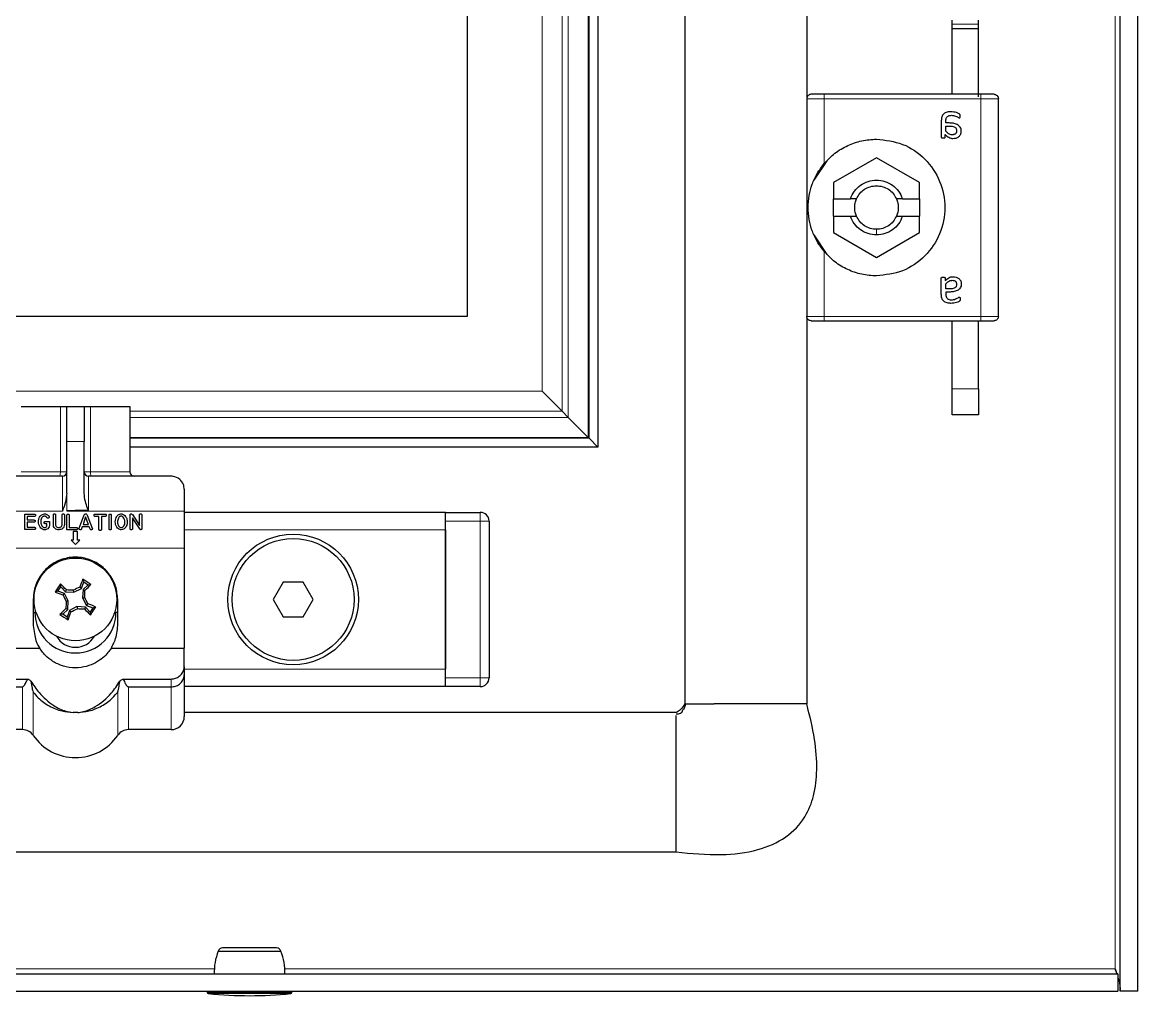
# Model space of a CAD drawing. Header units: millimetres. Extents: x -548 to 1673, y -1447 to 974.
# Drawn here: x 1300.5 to 1428.6, y -1192.5 to -1080.7 of the extents above; entities that cross this region are included whole.
import ezdxf

# ---------------------------------------------------------------- set-up
doc = ezdxf.new("R2010")
doc.units = ezdxf.units.MM

msp = doc.modelspace()

# ---------------------------------------------------------------- linework, layer by layer
at = {"color": 7, "linetype": 'Continuous', "lineweight": 25}
for p, q in [((1426.56, -1191.97), (1426.56, 763.03)), ((1428.56, -1191.97), (1428.56, 763.03)), ((1376.56, 730.03), (1376.56, -1158.97)), ((1366.56, 700.53), (1366.56, -1129.47)), ((1351.56, 685.53), (1351.56, -1114.47)), ((1390.56, -1069.47), (1390.56, -1089.3)), ((1407.26, -1080.93), (1407.26, -1080.47)), ((1407.26, -1081.43), (1407.26, -1080.93)), ((1410.26, -1080.93), (1410.26, -1080.47)), ((1410.26, -1081.43), (1410.26, -1080.93)), ((1407.26, -1081.43), (1410.26, -1081.43)), ((1407.26, -1088.97), (1407.26, -1081.43)), ((1410.26, -1089.27), (1410.26, -1081.43)), ((1390.56, -1089.47), (1390.56, -1114.47)), ((1410.56, -1088.97), (1392.56, -1088.97)), ((1411.16, -1088.97), (1410.91, -1088.97)), ((1412.56, -1114.47), (1412.56, -1089.47)), ((1406, -1092.01), (1406, -1093.88)), ((1406.53, -1092.26), (1406.53, -1092.05)), ((1406.91, -1092.26), (1406.53, -1092.26)), ((1406.53, -1092.62), (1406.96, -1092.62)), ((1406.53, -1093.21), (1406.53, -1092.62)), ((1406.46, -1093.88), (1406.46, -1093.6)), ((1398.56, -1096.26), (1393.61, -1099.11)), ((1403.51, -1099.11), (1398.56, -1096.26)), ((1391.39, -1098.84), (1392.89, -1096.59)), ((1393.61, -1099.11), (1393.61, -1100.97)), ((1403.51, -1100.97), (1403.51, -1099.11)), ((1393.61, -1100.97), (1395.57, -1100.97)), ((1393.61, -1102.97), (1393.61, -1100.97)), ((1396.27, -1100.97), (1395.57, -1100.97)), ((1401.54, -1100.97), (1400.85, -1100.97)), ((1401.54, -1100.97), (1403.51, -1100.97)), ((1403.51, -1100.97), (1403.51, -1102.97)), ((1393.61, -1102.97), (1393.61, -1104.83)), ((1393.61, -1102.97), (1395.57, -1102.97)), ((1395.57, -1102.97), (1396.27, -1102.97)), ((1400.85, -1102.97), (1401.54, -1102.97)), ((1401.54, -1102.97), (1403.51, -1102.97)), ((1403.51, -1104.83), (1403.51, -1102.97)), ((1392.89, -1107.35), (1391.39, -1105.1)), ((1393.61, -1104.83), (1398.56, -1107.69)), ((1398.56, -1107.69), (1403.51, -1104.83)), ((1406, -1111.93), (1406, -1110.06)), ((1406.46, -1110.06), (1406.46, -1110.34)), ((1406.53, -1111.32), (1406.53, -1110.74)), ((1406.96, -1111.32), (1406.53, -1111.32)), ((1406.91, -1111.68), (1406.53, -1111.68)), ((1406.53, -1111.68), (1406.53, -1111.9)), ((1351.56, -1114.47), (911.56, -1114.47)), ((1390.56, -1114.65), (1390.56, -1158.97)), ((1392.56, -1114.97), (1410.56, -1114.97)), ((1407.26, -1122.77), (1407.26, -1114.97)), ((1410.26, -1122.77), (1410.26, -1114.97)), ((1410.91, -1114.97), (1411.16, -1114.97)), ((1362.46, -1125.37), (1360.15, -1123.06)), ((1407.26, -1125.77), (1407.26, -1122.77)), ((1410.26, -1122.77), (1410.26, -1125.77)), ((1300.31, -1124.82), (1304.83, -1124.82)), ((1304.83, -1124.82), (1305.56, -1124.82)), ((1305.56, -1124.82), (1307.56, -1124.82)), ((1305.56, -1128.82), (1305.56, -1124.82)), ((1307.56, -1124.82), (1307.56, -1128.82)), ((1307.56, -1124.82), (1308.28, -1124.82)), ((1308.28, -1124.82), (1312.81, -1124.82)), ((1312.81, -1124.82), (1312.81, -1132.32)), ((1363.15, -1126.06), (1362.46, -1125.37)), ((1410.26, -1125.77), (1407.26, -1125.77)), ((1365.46, -1128.37), (1363.15, -1126.06)), ((1366.56, -1129.47), (1365.56, -1128.47)), ((1305.56, -1134.76), (1305.56, -1128.82)), ((1307.56, -1134.76), (1307.56, -1128.82)), ((1366.56, -1129.47), (1312.81, -1129.47)), ((1305.06, -1132.82), (1295.56, -1132.82)), ((1317.56, -1132.82), (1308.06, -1132.82)), ((1319.06, -1134.32), (1319.06, -1136.82)), ((1300.76, -1137.17), (1301.82, -1137.17)), ((1300.76, -1138.95), (1300.76, -1137.17)), ((1301.82, -1137.44), (1301.02, -1137.44)), ((1301.02, -1137.44), (1301.02, -1137.84)), ((1304.02, -1138.36), (1304.02, -1137.28)), ((1304.28, -1137.28), (1304.28, -1138.36)), ((1305.02, -1138.34), (1305.02, -1137.28)), ((1305.29, -1137.28), (1305.29, -1138.35)), ((1305.57, -1138.97), (1305.57, -1137.31)), ((1305.84, -1137.31), (1305.84, -1138.71)), ((1307, -1138.8), (1307.57, -1137.26)), ((1307.73, -1137.5), (1307.43, -1138.37)), ((1308.06, -1138.37), (1307.73, -1137.5)), ((1307.89, -1137.28), (1308.49, -1138.8)), ((1309.24, -1137.44), (1308.82, -1137.44)), ((1308.83, -1137.17), (1309.94, -1137.17)), ((1309.24, -1138.9), (1309.24, -1137.44)), ((1309.95, -1137.44), (1309.55, -1137.44)), ((1309.55, -1137.44), (1309.55, -1138.9)), ((1310.42, -1138.84), (1310.42, -1137.3)), ((1310.68, -1137.3), (1310.68, -1138.84)), ((1312.84, -1138.84), (1312.84, -1137.28)), ((1313.11, -1137.23), (1313.92, -1138.47)), ((1313.92, -1138.47), (1313.92, -1137.28)), ((1314.18, -1137.28), (1314.18, -1138.84)), ((1319.06, -1136.82), (1319.06, -1141.07)), ((1349.06, -1136.97), (1319.06, -1136.97)), ((1349.06, -1136.97), (1353.06, -1136.97)), ((1349.06, -1137.97), (1349.06, -1136.97)), ((1301.02, -1137.84), (1301.77, -1137.84)), ((1301.77, -1138.11), (1301.02, -1138.11)), ((1301.02, -1138.11), (1301.02, -1138.68)), ((1301.02, -1138.68), (1301.82, -1138.68)), ((1303.09, -1138.01), (1303.59, -1138.01)), ((1303.29, -1138.28), (1303.09, -1138.28)), ((1303.59, -1138.01), (1303.59, -1138.31)), ((1305.84, -1138.71), (1306.64, -1138.71)), ((1307.34, -1138.64), (1307.24, -1138.88)), ((1308.15, -1138.64), (1307.34, -1138.64)), ((1307.43, -1138.37), (1308.06, -1138.37)), ((1308.24, -1138.88), (1308.15, -1138.64)), ((1313.94, -1138.86), (1313.1, -1137.6)), ((1313.1, -1137.6), (1313.1, -1138.83)), ((1349.06, -1155.97), (1349.06, -1137.97)), ((1354.06, -1137.97), (1354.06, -1155.97)), ((1301.82, -1138.95), (1300.76, -1138.95)), ((1306.64, -1138.97), (1305.57, -1138.97)), ((1306.81, -1139.17), (1306.31, -1139.17)), ((1306.31, -1139.17), (1306.31, -1140.17)), ((1306.81, -1140.17), (1306.81, -1139.17)), ((1349.06, -1138.97), (1349.06, -1154.97)), ((1306.06, -1140.17), (1306.56, -1140.67)), ((1306.31, -1140.17), (1306.06, -1140.17)), ((1306.56, -1140.67), (1307.06, -1140.17)), ((1307.06, -1140.17), (1306.81, -1140.17)), ((1319.06, -1141.07), (1319.06, -1152.57)), ((1304.87, -1145.51), (1304.84, -1145.19)), ((1307.25, -1145.71), (1307.51, -1144.96)), ((1307.51, -1144.96), (1307.4, -1144.65)), ((1307.51, -1144.96), (1308.02, -1145.29)), ((1330.4, -1144.97), (1329.25, -1146.97)), ((1332.71, -1144.97), (1330.4, -1144.97)), ((1333.87, -1146.97), (1332.71, -1144.97)), ((1304.54, -1146.02), (1304.23, -1146.13)), ((1304.54, -1146.02), (1304.87, -1145.51)), ((1305.3, -1146.28), (1304.54, -1146.02)), ((1304.87, -1145.51), (1305.42, -1146.1)), ((1305.3, -1146.28), (1305.14, -1146.46)), ((1305.74, -1147.14), (1305.3, -1146.28)), ((1305.42, -1146.1), (1305.52, -1145.88)), ((1305.42, -1146.1), (1306.38, -1146.15)), ((1306.38, -1146.15), (1306.33, -1145.91)), ((1306.38, -1146.15), (1307.25, -1145.71)), ((1307.25, -1145.71), (1307.06, -1145.55)), ((1307.43, -1145.83), (1307.38, -1146.8)), ((1308.02, -1145.29), (1307.43, -1145.83)), ((1307.43, -1145.83), (1307.65, -1145.93)), ((1308.02, -1145.29), (1308.34, -1145.26)), ((1301.71, -1146.97), (1301.71, -1149.97)), ((1305.74, -1147.14), (1305.5, -1147.19)), ((1305.68, -1148.11), (1305.74, -1147.14)), ((1307.38, -1146.8), (1307.62, -1146.75)), ((1307.38, -1146.8), (1307.82, -1147.66)), ((1307.82, -1147.66), (1307.98, -1147.48)), ((1307.82, -1147.66), (1308.57, -1147.92)), ((1311.41, -1149.97), (1311.41, -1146.97)), ((1329.25, -1146.97), (1330.4, -1148.97)), ((1332.71, -1148.97), (1333.87, -1146.97)), ((1301.91, -1148.47), (1301.71, -1148.47)), ((1305.1, -1148.66), (1304.77, -1148.68)), ((1305.1, -1148.66), (1305.68, -1148.11)), ((1305.61, -1148.99), (1305.1, -1148.66)), ((1305.68, -1148.11), (1305.46, -1148.01)), ((1305.87, -1148.23), (1305.61, -1148.99)), ((1305.61, -1148.99), (1305.71, -1149.29)), ((1306.73, -1147.79), (1305.87, -1148.23)), ((1305.87, -1148.23), (1306.05, -1148.39)), ((1306.73, -1147.79), (1306.78, -1148.03)), ((1307.7, -1147.84), (1306.73, -1147.79)), ((1307.7, -1147.84), (1307.6, -1148.07)), ((1308.24, -1148.43), (1307.7, -1147.84)), ((1308.57, -1147.92), (1308.24, -1148.43)), ((1308.24, -1148.43), (1308.27, -1148.75)), ((1308.57, -1147.92), (1308.88, -1147.82)), ((1311.41, -1148.47), (1311.21, -1148.47)), ((1330.4, -1148.97), (1332.71, -1148.97)), ((1294.06, -1152.57), (1302.46, -1152.57)), ((1310.65, -1152.57), (1319.06, -1152.57)), ((1319.06, -1154.72), (1319.06, -1152.57)), ((1319.06, -1154.72), (1319.06, -1155.63)), ((1295.56, -1156.11), (1301.08, -1156.11)), ((1312.04, -1156.11), (1317.56, -1156.11)), ((1319.06, -1155.63), (1319.06, -1160.42)), ((1349.06, -1156.97), (1349.06, -1155.97)), ((1295.56, -1157), (1300.47, -1157)), ((1312.65, -1157), (1317.56, -1157)), ((1349.06, -1156.97), (1319.06, -1156.97)), ((1353.06, -1156.97), (1349.06, -1156.97)), ((1379.99, -1158.97), (1379.93, -1158.97)), ((1387.13, -1158.97), (1379.99, -1158.97)), ((1387.28, -1158.97), (1387.13, -1158.97)), ((1389.58, -1158.97), (1387.28, -1158.97)), ((1390.56, -1158.97), (1389.58, -1158.97)), ((1375.56, -1159.97), (1319.06, -1159.97)), ((1375.56, -1175.97), (1375.56, -1160.3)), ((1300.47, -1161.92), (1295.56, -1161.92)), ((1317.56, -1161.92), (1312.65, -1161.92)), ((887.56, -1175.97), (1375.56, -1175.97)), ((1322.97, -1187.36), (1326.56, -1187.36)), ((1329.66, -1186.97), (1323.45, -1186.97)), ((1326.56, -1187.36), (1330.15, -1187.36)), ((836.86, -1189.97), (1426.26, -1189.97)), ((1425.96, -1189.37), (1426.15, -1189.97)), ((1426.26, -1189.97), (1426.26, -1191.97)), ((836.86, -1191.97), (1426.26, -1191.97)), ((1428.56, -1191.97), (1426.56, -1191.97))]:
    msp.add_line(p, q, dxfattribs=at)
at = {"color": 8, "linetype": 'Continuous', "lineweight": 18}
for p, q in [((1425.96, 760.43), (1425.96, -1189.37)), ((1365.56, 699.53), (1365.56, -1128.47)), ((1365.46, 699.43), (1365.46, -1128.37)), ((1363.15, 697.12), (1363.15, -1126.06)), ((1362.46, 696.43), (1362.46, -1125.37)), ((1360.15, 694.12), (1360.15, -1123.06)), ((1410.26, -1080.93), (1407.26, -1080.93)), ((1392.56, -1096.91), (1392.56, -1089.47)), ((1392.56, -1089.47), (1410.56, -1089.47)), ((1410.56, -1089.47), (1410.56, -1114.47)), ((1398.56, -1104.47), (1398.56, -1105.12)), ((1392.56, -1114.47), (1392.56, -1107.03)), ((1410.56, -1114.47), (1392.56, -1114.47)), ((1360.15, -1123.06), (902.97, -1123.06)), ((1407.26, -1122.77), (1410.26, -1122.77)), ((1304.83, -1132.32), (1304.83, -1124.82)), ((1308.28, -1124.82), (1308.28, -1132.32)), ((1362.46, -1125.37), (1312.81, -1125.37)), ((1363.15, -1126.06), (1312.81, -1126.06)), ((1365.46, -1128.37), (1312.81, -1128.37)), ((1365.56, -1128.47), (1312.81, -1128.47)), ((1307.56, -1128.82), (1305.56, -1128.82)), ((1300.31, -1132.32), (1304.83, -1132.32)), ((1304.83, -1132.32), (1305.56, -1132.32)), ((1307.56, -1132.32), (1308.28, -1132.32)), ((1308.28, -1132.32), (1312.81, -1132.32)), ((1305.06, -1136.82), (1305.06, -1132.82)), ((1308.06, -1132.82), (1308.06, -1136.75)), ((1305.56, -1136.82), (1305.56, -1134.76)), ((1305.06, -1136.82), (1294.06, -1136.82)), ((1319.06, -1136.82), (1305.56, -1136.82)), ((1353.06, -1136.97), (1353.06, -1137.97)), ((1353.06, -1137.97), (1349.06, -1137.97)), ((1353.06, -1155.97), (1353.06, -1137.97)), ((1353.06, -1137.97), (1354.06, -1137.97)), ((1349.06, -1138.97), (1319.06, -1138.97)), ((1319.06, -1141.07), (1294.06, -1141.07)), ((1349.06, -1154.97), (1319.06, -1154.97)), ((1317.56, -1157), (1317.56, -1156.11)), ((1349.06, -1155.97), (1353.06, -1155.97)), ((1353.06, -1155.97), (1353.06, -1156.97)), ((1353.06, -1155.97), (1354.06, -1155.97)), ((1300.47, -1161.92), (1300.47, -1157)), ((1301.7, -1157.6), (1301.7, -1162.57)), ((1311.41, -1162.57), (1311.41, -1157.6)), ((1312.65, -1157), (1312.65, -1161.92)), ((1317.56, -1161.92), (1317.56, -1157)), ((1322.51, -1189.37), (940.6, -1189.37)), ((1425.96, -1189.37), (1330.6, -1189.37)), ((1321.7, -1192.1), (1326.56, -1192.1)), ((1321.81, -1192.22), (1326.56, -1192.22)), ((1326.56, -1192.1), (1331.42, -1192.1)), ((1326.56, -1192.22), (1331.31, -1192.22))]:
    msp.add_line(p, q, dxfattribs=at)
at = {"color": 8, "linetype": 'Continuous', "lineweight": 18, "flags": 128}
for points in [[(1304.83, -1132.32), (1304.83, -1132.42), (1304.82, -1132.51), (1304.81, -1132.6), (1304.79, -1132.67), (1304.77, -1132.74), (1304.75, -1132.78), (1304.72, -1132.81), (1304.7, -1132.82)], [(1308.42, -1132.82), (1308.39, -1132.81), (1308.37, -1132.78), (1308.34, -1132.74), (1308.32, -1132.67), (1308.3, -1132.6), (1308.29, -1132.51), (1308.28, -1132.42), (1308.28, -1132.32)]]:
    msp.add_lwpolyline(points, dxfattribs=at)
at = {"color": 7, "linetype": 'Continuous', "lineweight": 25}
for centre, radius in [((1331.56, -1146.97), 7.5), ((1331.56, -1146.97), 7), ((1306.56, -1146.97), 4.75)]:
    msp.add_circle(centre, radius, dxfattribs=at)
for centre, radius, start, end in [((1305.06, -1132.32), 0.5, 270, 0), ((1308.06, -1132.32), 0.5, 180, 270), ((1313.31, -1132.32), 0.5, 180, 270), ((1353.06, -1137.97), 1, 0, 90), ((1367.28, -1186.52), 74.88, 146.4919, 147.3486), ((1255.88, -1193.87), 69.05, 44.0348, 44.8347), ((1371.87, -1169.38), 69.05, 159.0058, 159.8057), ((1267.01, -1207.69), 74.88, 56.4919, 57.3486), ((1328.97, -1081.66), 69.05, 249.0058, 249.8057), ((1373.04, -1113.21), 75.61, 206.0937, 206.7115), ((1302.55, -1221.43), 75.61, 87.129, 87.7468), ((1340.32, -1213.45), 75.61, 116.0937, 116.7115), ((1232.1, -1142.96), 75.61, 357.129, 357.7468), ((1259.66, -1096.29), 69.05, 314.0348, 314.8347), ((1381.01, -1150.98), 75.61, 177.129, 177.7468), ((1240.08, -1180.73), 75.61, 26.0937, 26.7115), ((1284.14, -1212.28), 69.05, 69.0058, 69.8057), ((1306.56, -1148.47), 4.65, 180, 0), ((1353.46, -1197.65), 69.05, 134.0348, 134.8347), ((1346.11, -1086.25), 74.88, 236.4919, 237.3486), ((1241.25, -1124.56), 69.05, 339.0058, 339.8057), ((1272.79, -1080.49), 75.61, 296.0937, 296.7115), ((1310.57, -1072.51), 75.61, 267.129, 267.7468), ((1357.23, -1100.07), 69.05, 224.0348, 224.8347), ((1245.84, -1107.42), 74.88, 326.4919, 327.3486), ((1306.56, -1149.97), 2.5, 209.1764, 330.8236), ((1353.06, -1155.97), 1, 270, 0), ((1317.56, -1160.42), 1.5, 270, 0), ((1300.47, -1163.42), 1.5, 34.5604, 90), ((1306.56, -1159.23), 5.9, 214.5604, 325.4396), ((1312.65, -1163.42), 1.5, 90, 145.4396), ((1328.68, -1189.71), 6.18, 157.6346, 182.4658), ((1323.45, -1187.47), 0.5, 90, 166.6165), ((1329.66, -1187.47), 0.5, 13.3835, 90), ((1324.44, -1189.71), 6.18, 357.5342, 22.3654), ((1347.46, -1192.03), 25.77, 179.861, 180.139), ((1321.82, -1192.1), 0.126, 180, 263.9744), ((1326.56, -1147.22), 45.25, 263.9744, 269.9984), ((1326.56, -1147.22), 45.25, 270.0016, 276.0256), ((1331.29, -1192.1), 0.126, 276.0256, 0), ((1305.65, -1192.03), 25.77, 359.861, 0.139)]:
    msp.add_arc(centre, radius, start, end, dxfattribs=at)
msp.add_ellipse((16734.74, -1136.82), major_axis=(15429.18, 0), ratio=0.000259, start_param=3.123591, end_param=3.141593, dxfattribs=at)
for points in [[(1391.06, -1088.97), (1390.99, -1088.98), (1390.86, -1088.99), (1390.7, -1089.11), (1390.58, -1089.27), (1390.56, -1089.41), (1390.56, -1089.47)], [(1392.56, -1088.97), (1392.36, -1088.97), (1391.97, -1088.97), (1391.47, -1088.97), (1391.13, -1088.97), (1391.08, -1088.97), (1391.06, -1088.97)], [(1412.06, -1088.97), (1412.03, -1088.97), (1411.99, -1088.97), (1411.64, -1088.97), (1411.15, -1088.97), (1410.75, -1088.97), (1410.56, -1088.97)], [(1412.06, -1088.97), (1412.12, -1088.98), (1412.25, -1088.99), (1412.42, -1089.11), (1412.53, -1089.27), (1412.55, -1089.41), (1412.56, -1089.47)], [(1392.56, -1096.91), (1392.95, -1096.5), (1393.74, -1095.67), (1395.23, -1094.8), (1396.85, -1094.23), (1397.99, -1094.16), (1398.56, -1094.12)], [(1398.56, -1094.12), (1399.58, -1094.24), (1401.64, -1094.47), (1404.25, -1096.29), (1406, -1098.88), (1406.61, -1101.97), (1406, -1105.06), (1404.25, -1107.65), (1401.64, -1109.47), (1399.58, -1109.7), (1398.56, -1109.82)], [(1395.57, -1100.97), (1395.7, -1100.67), (1395.97, -1100.07), (1396.69, -1099.37), (1397.57, -1098.92), (1398.56, -1098.77), (1399.54, -1098.92), (1400.42, -1099.37), (1401.15, -1100.07), (1401.41, -1100.67), (1401.54, -1100.97)], [(1396.27, -1100.97), (1396.38, -1100.76), (1396.61, -1100.33), (1397.17, -1099.85), (1397.83, -1099.53), (1398.32, -1099.49), (1398.56, -1099.47)], [(1398.56, -1099.47), (1398.8, -1099.49), (1399.28, -1099.53), (1399.94, -1099.85), (1400.5, -1100.33), (1400.73, -1100.76), (1400.85, -1100.97)], [(1396.27, -1102.97), (1396.21, -1102.81), (1396.09, -1102.49), (1396.04, -1101.97), (1396.09, -1101.45), (1396.21, -1101.13), (1396.27, -1100.97)], [(1400.85, -1100.97), (1400.91, -1101.13), (1401.03, -1101.45), (1401.07, -1101.97), (1401.03, -1102.49), (1400.91, -1102.81), (1400.85, -1102.97)], [(1398.56, -1105.12), (1398.23, -1105.09), (1397.57, -1105.03), (1396.69, -1104.56), (1395.97, -1103.88), (1395.7, -1103.27), (1395.57, -1102.97)], [(1398.56, -1104.47), (1398.32, -1104.45), (1397.83, -1104.41), (1397.17, -1104.09), (1396.61, -1103.61), (1396.38, -1103.18), (1396.27, -1102.97)], [(1401.54, -1102.97), (1401.41, -1103.27), (1401.15, -1103.88), (1400.42, -1104.56), (1399.54, -1105.03), (1398.89, -1105.09), (1398.56, -1105.12)], [(1400.85, -1102.97), (1400.73, -1103.18), (1400.5, -1103.61), (1399.94, -1104.09), (1399.28, -1104.41), (1398.8, -1104.45), (1398.56, -1104.47)], [(1398.56, -1109.82), (1397.99, -1109.79), (1396.85, -1109.71), (1395.23, -1109.14), (1393.74, -1108.27), (1392.95, -1107.44), (1392.56, -1107.03)], [(1391.06, -1114.97), (1390.99, -1114.96), (1390.86, -1114.95), (1390.7, -1114.83), (1390.58, -1114.67), (1390.56, -1114.54), (1390.56, -1114.47)], [(1412.56, -1114.47), (1412.55, -1114.54), (1412.53, -1114.67), (1412.42, -1114.83), (1412.25, -1114.95), (1412.12, -1114.96), (1412.06, -1114.97)], [(1391.06, -1114.97), (1391.08, -1114.97), (1391.13, -1114.97), (1391.47, -1114.97), (1391.97, -1114.97), (1392.36, -1114.97), (1392.56, -1114.97)], [(1410.56, -1114.97), (1410.75, -1114.97), (1411.15, -1114.97), (1411.64, -1114.97), (1411.99, -1114.97), (1412.03, -1114.97), (1412.06, -1114.97)], [(1377.54, -1158.97), (1377.86, -1158.97), (1378.51, -1158.97), (1379.45, -1158.97), (1379.93, -1158.97)]]:
    msp.add_open_spline(points, degree=3, dxfattribs=at)
at = {"color": 8, "linetype": 'Continuous', "lineweight": 18}
for points in [[(1392.56, -1089.47), (1392.3, -1089.47), (1391.77, -1089.47), (1391.11, -1089.47), (1390.65, -1089.47), (1390.59, -1089.47), (1390.56, -1089.47)], [(1392.56, -1088.97), (1392.56, -1088.98), (1392.56, -1088.99), (1392.56, -1089.11), (1392.56, -1089.27), (1392.56, -1089.41), (1392.56, -1089.47)], [(1410.56, -1089.47), (1410.56, -1089.41), (1410.56, -1089.27), (1410.56, -1089.11), (1410.56, -1088.99), (1410.56, -1088.98), (1410.56, -1088.97)], [(1412.56, -1089.47), (1412.53, -1089.47), (1412.47, -1089.47), (1412, -1089.47), (1411.34, -1089.47), (1410.82, -1089.47), (1410.56, -1089.47)], [(1390.56, -1114.47), (1390.59, -1114.47), (1390.65, -1114.47), (1391.11, -1114.47), (1391.77, -1114.47), (1392.3, -1114.47), (1392.56, -1114.47)], [(1392.56, -1114.47), (1392.56, -1114.54), (1392.56, -1114.67), (1392.56, -1114.83), (1392.56, -1114.95), (1392.56, -1114.96), (1392.56, -1114.97)], [(1410.56, -1114.97), (1410.56, -1114.96), (1410.56, -1114.95), (1410.56, -1114.83), (1410.56, -1114.67), (1410.56, -1114.54), (1410.56, -1114.47)], [(1410.56, -1114.47), (1410.82, -1114.47), (1411.34, -1114.47), (1412, -1114.47), (1412.47, -1114.47), (1412.53, -1114.47), (1412.56, -1114.47)]]:
    msp.add_open_spline(points, degree=3, dxfattribs=at)
at = {"color": 7, "linetype": 'Continuous', "lineweight": 25}
for points, knots in [([(1407.11, -1090.97), (1406.96, -1090.98), (1406.74, -1090.99), (1406.46, -1091.08), (1406.27, -1091.2), (1406.13, -1091.37), (1406.02, -1091.64), (1406.01, -1091.87), (1406, -1092.01)], [0, 0, 0, 0, 0.250089, 0.382495, 0.500259, 0.622163, 0.750133, 1, 1, 1, 1]), ([(1406.53, -1092.05), (1406.53, -1091.96), (1406.54, -1091.82), (1406.6, -1091.65), (1406.67, -1091.54), (1406.78, -1091.46), (1406.9, -1091.41), (1407.03, -1091.39), (1407.12, -1091.38), (1407.17, -1091.38)], [0, 0, 0, 0, 0.250023, 0.382539, 0.499802, 0.620838, 0.749652, 0.874777, 1, 1, 1, 1]), ([(1408.18, -1091.47), (1408.18, -1091.41), (1408.18, -1091.33), (1408.11, -1091.24), (1407.97, -1091.15), (1407.65, -1091.02), (1407.32, -1090.99), (1407.11, -1090.97)], [0, 0, 0, 0, 0.124693, 0.187182, 0.249773, 0.500039, 1, 1, 1, 1]), ([(1407.17, -1091.38), (1407.33, -1091.4), (1407.57, -1091.43), (1407.82, -1091.55), (1407.95, -1091.62), (1408.02, -1091.66), (1408.06, -1091.67), (1408.07, -1091.68)], [0, 0, 0, 0, 0.4987, 0.749508, 0.874949, 0.946783, 1, 1, 1, 1]), ([(1408.29, -1093.19), (1408.29, -1093.11), (1408.28, -1092.95), (1408.19, -1092.73), (1408.03, -1092.56), (1407.76, -1092.39), (1407.38, -1092.28), (1407.06, -1092.27), (1406.91, -1092.26)], [0, 0, 0, 0, 0.125049, 0.249886, 0.370856, 0.49982, 0.749609, 1, 1, 1, 1]), ([(1406.96, -1092.62), (1407.06, -1092.62), (1407.24, -1092.63), (1407.46, -1092.69), (1407.61, -1092.78), (1407.7, -1092.88), (1407.76, -1093.01), (1407.76, -1093.1), (1407.76, -1093.15)], [0, 0, 0, 0, 0.279652, 0.500248, 0.629485, 0.750186, 0.875763, 1, 1, 1, 1]), ([(1408.07, -1091.68), (1408.08, -1091.68), (1408.1, -1091.67), (1408.12, -1091.66), (1408.13, -1091.65), (1408.15, -1091.63), (1408.17, -1091.59), (1408.17, -1091.55), (1408.17, -1091.5), (1408.17, -1091.48), (1408.18, -1091.47)], [0, 0, 0, 0, 0.128825, 0.180169, 0.243397, 0.36986, 0.499864, 0.749649, 0.843476, 1, 1, 1, 1]), ([(1406, -1093.88), (1406, -1093.89), (1406, -1093.91), (1406.01, -1093.93), (1406.04, -1093.95), (1406.11, -1093.97), (1406.18, -1093.97), (1406.23, -1093.97)], [0, 0, 0, 0, 0.124881, 0.183376, 0.250934, 0.500336, 1, 1, 1, 1]), ([(1406.23, -1093.97), (1406.27, -1093.97), (1406.34, -1093.97), (1406.42, -1093.95), (1406.44, -1093.93), (1406.45, -1093.91), (1406.46, -1093.89), (1406.46, -1093.88)], [0, 0, 0, 0, 0.499718, 0.749437, 0.810587, 0.875078, 1, 1, 1, 1]), ([(1406.46, -1093.6), (1406.58, -1093.71), (1406.77, -1093.88), (1407.04, -1093.99), (1407.21, -1094.03), (1407.29, -1094.03), (1407.33, -1094.03)], [0, 0, 0, 0, 0.499113, 0.749325, 0.874665, 1, 1, 1, 1]), ([(1407.25, -1093.62), (1407.18, -1093.61), (1407.03, -1093.6), (1406.78, -1093.47), (1406.63, -1093.31), (1406.53, -1093.21)], [0, 0, 0, 0, 0.249939, 0.499864, 1, 1, 1, 1]), ([(1407.76, -1093.15), (1407.76, -1093.21), (1407.75, -1093.31), (1407.69, -1093.43), (1407.62, -1093.5), (1407.54, -1093.56), (1407.45, -1093.59), (1407.35, -1093.61), (1407.28, -1093.62), (1407.25, -1093.62)], [0, 0, 0, 0, 0.249168, 0.373635, 0.49939, 0.619394, 0.749656, 0.87477, 1, 1, 1, 1]), ([(1407.33, -1094.03), (1407.45, -1094.02), (1407.64, -1094.01), (1407.86, -1093.93), (1408.02, -1093.83), (1408.14, -1093.7), (1408.27, -1093.49), (1408.28, -1093.31), (1408.29, -1093.19)], [0, 0, 0, 0, 0.25007, 0.379181, 0.500499, 0.62417, 0.750842, 1, 1, 1, 1]), ([(1392.56, -1107.03), (1392.27, -1106.65), (1391.7, -1105.9), (1391.14, -1104.65), (1390.79, -1103.37), (1390.66, -1101.97), (1390.79, -1100.57), (1391.14, -1099.29), (1391.7, -1098.04), (1392.27, -1097.29), (1392.56, -1096.91)], [0, 0, 0, 0, 0.125762, 0.25037, 0.375307, 0.500139, 0.62481, 0.749763, 0.874888, 1, 1, 1, 1]), ([(1406, -1110.06), (1406, -1110.05), (1406, -1110.03), (1406.01, -1110.02), (1406.04, -1109.99), (1406.11, -1109.97), (1406.18, -1109.97), (1406.23, -1109.97)], [0, 0, 0, 0, 0.124884, 0.1863766, 0.2509142, 0.5003223, 1, 1, 1, 1]), ([(1406.23, -1109.97), (1406.27, -1109.97), (1406.33, -1109.97), (1406.4, -1109.99), (1406.43, -1110), (1406.44, -1110.01), (1406.45, -1110.03), (1406.46, -1110.05), (1406.46, -1110.06)], [0, 0, 0, 0, 0.499162, 0.644242, 0.749698, 0.813605, 0.875217, 1, 1, 1, 1]), ([(1406.46, -1110.34), (1406.58, -1110.23), (1406.77, -1110.06), (1407.08, -1109.93), (1407.25, -1109.92), (1407.33, -1109.91)], [0, 0, 0, 0, 0.499364, 0.749701, 1, 1, 1, 1]), ([(1406.53, -1110.74), (1406.63, -1110.63), (1406.78, -1110.47), (1407, -1110.36), (1407.14, -1110.33), (1407.21, -1110.33), (1407.25, -1110.32)], [0, 0, 0, 0, 0.4997651, 0.7495043, 0.8747708, 1, 1, 1, 1]), ([(1407.25, -1110.32), (1407.32, -1110.33), (1407.42, -1110.33), (1407.54, -1110.38), (1407.62, -1110.44), (1407.69, -1110.51), (1407.73, -1110.6), (1407.76, -1110.7), (1407.76, -1110.76), (1407.76, -1110.79)], [0, 0, 0, 0, 0.2496231, 0.3771401, 0.499734, 0.6227303, 0.7498125, 0.8748762, 1, 1, 1, 1]), ([(1407.33, -1109.91), (1407.45, -1109.92), (1407.64, -1109.93), (1407.86, -1110.02), (1408.02, -1110.11), (1408.14, -1110.24), (1408.27, -1110.45), (1408.28, -1110.63), (1408.29, -1110.76)], [0, 0, 0, 0, 0.25007, 0.379559, 0.500499, 0.624556, 0.750843, 1, 1, 1, 1]), ([(1406.53, -1111.9), (1406.53, -1111.94), (1406.53, -1112.03), (1406.55, -1112.16), (1406.6, -1112.29), (1406.67, -1112.4), (1406.78, -1112.48), (1406.94, -1112.55), (1407.08, -1112.56), (1407.17, -1112.56)], [0, 0, 0, 0, 0.125295, 0.250514, 0.383518, 0.50035, 0.621938, 0.750243, 1, 1, 1, 1]), ([(1408.29, -1110.76), (1408.29, -1110.79), (1408.29, -1110.87), (1408.26, -1111.03), (1408.18, -1111.21), (1408.03, -1111.39), (1407.76, -1111.55), (1407.38, -1111.66), (1407.06, -1111.67), (1406.91, -1111.68)], [0, 0, 0, 0, 0.0626366, 0.1252782, 0.2500723, 0.3748405, 0.4999941, 0.7496958, 1, 1, 1, 1]), ([(1407.76, -1110.79), (1407.76, -1110.84), (1407.76, -1110.93), (1407.7, -1111.06), (1407.61, -1111.16), (1407.46, -1111.25), (1407.24, -1111.31), (1407.06, -1111.32), (1406.96, -1111.32)], [0, 0, 0, 0, 0.124446, 0.249795, 0.37, 0.499734, 0.719932, 1, 1, 1, 1]), ([(1407.11, -1112.97), (1407.04, -1112.97), (1406.89, -1112.97), (1406.67, -1112.93), (1406.46, -1112.86), (1406.27, -1112.74), (1406.13, -1112.57), (1406.02, -1112.3), (1406.01, -1112.08), (1406, -1111.93)], [0, 0, 0, 0, 0.1252554, 0.2504368, 0.3830659, 0.5004929, 0.622629, 0.7502495, 1, 1, 1, 1]), ([(1408.18, -1112.47), (1408.17, -1112.5), (1408.17, -1112.55), (1408.16, -1112.64), (1408.11, -1112.7), (1407.97, -1112.79), (1407.65, -1112.92), (1407.32, -1112.95), (1407.11, -1112.97)], [0, 0, 0, 0, 0.0626863, 0.1251726, 0.1876279, 0.2501847, 0.5003136, 1, 1, 1, 1]), ([(1407.17, -1112.56), (1407.33, -1112.55), (1407.64, -1112.52), (1407.9, -1112.31), (1408.06, -1112.27), (1408.07, -1112.26)], [0, 0, 0, 0, 0.498852, 0.946609, 1, 1, 1, 1]), ([(1408.07, -1112.26), (1408.08, -1112.27), (1408.1, -1112.27), (1408.12, -1112.28), (1408.13, -1112.29), (1408.15, -1112.32), (1408.17, -1112.38), (1408.17, -1112.43), (1408.18, -1112.47)], [0, 0, 0, 0, 0.13107, 0.182437, 0.243796, 0.371388, 0.500442, 1, 1, 1, 1]), ([(1319.06, -1134.32), (1319.03, -1134.13), (1318.98, -1133.66), (1318.51, -1133.08), (1317.98, -1132.85), (1317.63, -1132.82), (1317.56, -1132.82), (1317.56, -1132.82)], [0, 0, 0, 0, 0.19414, 0.485275, 0.898779, 0.996769, 1, 1, 1, 1]), ([(1305.56, -1134.76), (1305.52, -1135.1), (1305.44, -1135.8), (1305.18, -1136.47), (1305.06, -1136.82), (1305.06, -1136.82)], [0, 0, 0, 0, 0.475461, 0.994056, 1, 1, 1, 1]), ([(1308.06, -1136.75), (1308.06, -1136.75), (1308.05, -1136.75), (1308.05, -1136.74), (1308.03, -1136.73), (1308, -1136.64), (1307.88, -1136.31), (1307.66, -1135.68), (1307.59, -1135.08), (1307.56, -1134.76)], [0, 0, 0, 0, 0.00167, 0.003889, 0.009531, 0.034361, 0.132751, 0.526214, 1, 1, 1, 1]), ([(1301.82, -1137.17), (1301.84, -1137.17), (1301.88, -1137.18), (1301.94, -1137.2), (1301.97, -1137.25), (1301.97, -1137.29), (1301.97, -1137.3)], [0, 0, 0, 0, 0.280872, 0.559701, 0.779382, 1, 1, 1, 1]), ([(1301.97, -1137.3), (1301.97, -1137.33), (1301.97, -1137.37), (1301.91, -1137.43), (1301.85, -1137.43), (1301.82, -1137.44)], [0, 0, 0, 0, 0.281053, 0.559663, 1, 1, 1, 1]), ([(1302.31, -1138.07), (1302.32, -1137.94), (1302.33, -1137.7), (1302.46, -1137.49), (1302.51, -1137.4)], [0, 0, 0, 0, 0.56034, 1, 1, 1, 1]), ([(1302.51, -1137.4), (1302.59, -1137.32), (1302.72, -1137.18), (1302.92, -1137.16), (1303, -1137.15)], [0, 0, 0, 0, 0.559217, 1, 1, 1, 1]), ([(1302.99, -1137.41), (1302.96, -1137.42), (1302.88, -1137.42), (1302.76, -1137.5), (1302.6, -1137.71), (1302.59, -1137.93), (1302.58, -1138.07)], [0, 0, 0, 0, 0.125332, 0.250695, 0.500738, 1, 1, 1, 1]), ([(1303.18, -1137.46), (1303.15, -1137.44), (1303.09, -1137.41), (1303.02, -1137.41), (1302.99, -1137.41)], [0, 0, 0, 0, 0.5586335, 1, 1, 1, 1]), ([(1303, -1137.15), (1303.07, -1137.15), (1303.2, -1137.16), (1303.3, -1137.21), (1303.35, -1137.24)], [0, 0, 0, 0, 0.560514, 1, 1, 1, 1]), ([(1303.29, -1137.58), (1303.27, -1137.55), (1303.24, -1137.51), (1303.2, -1137.47), (1303.18, -1137.46)], [0, 0, 0, 0, 0.560467, 1, 1, 1, 1]), ([(1303.35, -1137.24), (1303.39, -1137.27), (1303.45, -1137.32), (1303.5, -1137.4), (1303.52, -1137.43)], [0, 0, 0, 0, 0.559542, 1, 1, 1, 1]), ([(1303.55, -1137.51), (1303.55, -1137.53), (1303.54, -1137.57), (1303.49, -1137.61), (1303.44, -1137.63), (1303.41, -1137.63), (1303.4, -1137.64)], [0, 0, 0, 0, 0.277709, 0.558209, 0.77892, 1, 1, 1, 1]), ([(1303.52, -1137.43), (1303.53, -1137.44), (1303.54, -1137.47), (1303.55, -1137.5), (1303.55, -1137.51)], [0, 0, 0, 0, 0.560691, 1, 1, 1, 1]), ([(1304.02, -1137.28), (1304.02, -1137.26), (1304.02, -1137.23), (1304.05, -1137.18), (1304.09, -1137.15), (1304.12, -1137.15), (1304.14, -1137.15)], [0, 0, 0, 0, 0.280849, 0.55949, 0.779158, 1, 1, 1, 1]), ([(1304.14, -1137.15), (1304.16, -1137.15), (1304.2, -1137.15), (1304.25, -1137.18), (1304.28, -1137.23), (1304.28, -1137.27), (1304.28, -1137.28)], [0, 0, 0, 0, 0.28091, 0.559174, 0.779166, 1, 1, 1, 1]), ([(1305.02, -1137.28), (1305.02, -1137.26), (1305.03, -1137.23), (1305.05, -1137.18), (1305.1, -1137.15), (1305.13, -1137.15), (1305.14, -1137.15)], [0, 0, 0, 0, 0.2809, 0.559498, 0.779148, 1, 1, 1, 1]), ([(1305.14, -1137.15), (1305.17, -1137.15), (1305.21, -1137.15), (1305.26, -1137.18), (1305.28, -1137.23), (1305.29, -1137.27), (1305.29, -1137.28)], [0, 0, 0, 0, 0.2808885, 0.5590229, 0.7791551, 1, 1, 1, 1]), ([(1305.57, -1137.31), (1305.58, -1137.29), (1305.58, -1137.25), (1305.6, -1137.2), (1305.65, -1137.18), (1305.68, -1137.17), (1305.7, -1137.17)], [0, 0, 0, 0, 0.280912, 0.559405, 0.779108, 1, 1, 1, 1]), ([(1305.7, -1137.17), (1305.72, -1137.17), (1305.76, -1137.18), (1305.81, -1137.21), (1305.84, -1137.26), (1305.84, -1137.29), (1305.84, -1137.31)], [0, 0, 0, 0, 0.280813, 0.559099, 0.77917, 1, 1, 1, 1]), ([(1307.57, -1137.26), (1307.58, -1137.24), (1307.59, -1137.21), (1307.64, -1137.16), (1307.69, -1137.15), (1307.72, -1137.15)], [0, 0, 0, 0, 0.281465, 0.561772, 1, 1, 1, 1]), ([(1307.72, -1137.15), (1307.74, -1137.15), (1307.79, -1137.15), (1307.86, -1137.19), (1307.88, -1137.25), (1307.89, -1137.28)], [0, 0, 0, 0, 0.281226, 0.561522, 1, 1, 1, 1]), ([(1308.69, -1137.3), (1308.69, -1137.28), (1308.69, -1137.24), (1308.73, -1137.19), (1308.78, -1137.18), (1308.81, -1137.17), (1308.83, -1137.17)], [0, 0, 0, 0, 0.280713, 0.558701, 0.779045, 1, 1, 1, 1]), ([(1308.82, -1137.44), (1308.8, -1137.44), (1308.76, -1137.43), (1308.71, -1137.4), (1308.69, -1137.35), (1308.69, -1137.32), (1308.69, -1137.3)], [0, 0, 0, 0, 0.28076, 0.558821, 0.778915, 1, 1, 1, 1]), ([(1309.94, -1137.17), (1309.97, -1137.17), (1310.01, -1137.18), (1310.07, -1137.2), (1310.1, -1137.25), (1310.1, -1137.29), (1310.1, -1137.3)], [0, 0, 0, 0, 0.280951, 0.559967, 0.779431, 1, 1, 1, 1]), ([(1310.1, -1137.3), (1310.1, -1137.33), (1310.1, -1137.37), (1310.04, -1137.43), (1309.98, -1137.43), (1309.95, -1137.44)], [0, 0, 0, 0, 0.281019, 0.559679, 1, 1, 1, 1]), ([(1310.42, -1137.3), (1310.42, -1137.28), (1310.42, -1137.25), (1310.45, -1137.2), (1310.49, -1137.18), (1310.52, -1137.17), (1310.54, -1137.17)], [0, 0, 0, 0, 0.280828, 0.559417, 0.779393, 1, 1, 1, 1]), ([(1310.54, -1137.17), (1310.56, -1137.17), (1310.6, -1137.18), (1310.65, -1137.21), (1310.68, -1137.25), (1310.68, -1137.29), (1310.68, -1137.3)], [0, 0, 0, 0, 0.2807653, 0.5591779, 0.7791749, 1, 1, 1, 1]), ([(1311.14, -1138.07), (1311.14, -1137.94), (1311.16, -1137.72), (1311.26, -1137.53), (1311.31, -1137.44)], [0, 0, 0, 0, 0.559914, 1, 1, 1, 1]), ([(1311.31, -1137.44), (1311.37, -1137.35), (1311.5, -1137.19), (1311.7, -1137.16), (1311.78, -1137.15)], [0, 0, 0, 0, 0.560137, 1, 1, 1, 1]), ([(1311.78, -1137.41), (1311.75, -1137.42), (1311.68, -1137.42), (1311.57, -1137.49), (1311.53, -1137.57), (1311.5, -1137.62)], [0, 0, 0, 0, 0.279832, 0.559843, 1, 1, 1, 1]), ([(1311.78, -1137.15), (1311.84, -1137.15), (1311.96, -1137.16), (1312.16, -1137.25), (1312.26, -1137.37), (1312.32, -1137.44)], [0, 0, 0, 0, 0.280496, 0.560765, 1, 1, 1, 1]), ([(1312.12, -1137.62), (1312.08, -1137.55), (1311.99, -1137.44), (1311.85, -1137.42), (1311.78, -1137.41)], [0, 0, 0, 0, 0.559596, 1, 1, 1, 1]), ([(1312.32, -1137.44), (1312.38, -1137.55), (1312.49, -1137.75), (1312.5, -1137.97), (1312.5, -1138.07)], [0, 0, 0, 0, 0.559312, 1, 1, 1, 1]), ([(1312.84, -1137.28), (1312.84, -1137.26), (1312.84, -1137.22), (1312.87, -1137.17), (1312.91, -1137.15), (1312.94, -1137.15), (1312.96, -1137.15)], [0, 0, 0, 0, 0.280941, 0.559114, 0.779089, 1, 1, 1, 1]), ([(1312.96, -1137.15), (1312.97, -1137.15), (1313.01, -1137.15), (1313.06, -1137.18), (1313.09, -1137.21), (1313.11, -1137.23)], [0, 0, 0, 0, 0.280638, 0.560877, 1, 1, 1, 1]), ([(1313.92, -1137.28), (1313.92, -1137.27), (1313.92, -1137.23), (1313.95, -1137.18), (1313.99, -1137.15), (1314.02, -1137.15), (1314.04, -1137.15)], [0, 0, 0, 0, 0.280888, 0.559482, 0.77927, 1, 1, 1, 1]), ([(1314.04, -1137.15), (1314.06, -1137.15), (1314.1, -1137.15), (1314.15, -1137.18), (1314.18, -1137.23), (1314.18, -1137.27), (1314.18, -1137.28)], [0, 0, 0, 0, 0.280836, 0.55925, 0.779182, 1, 1, 1, 1]), ([(1301.77, -1137.84), (1301.79, -1137.85), (1301.83, -1137.85), (1301.89, -1137.87), (1301.92, -1137.92), (1301.92, -1137.96), (1301.92, -1137.98)], [0, 0, 0, 0, 0.280945, 0.559897, 0.779525, 1, 1, 1, 1]), ([(1301.92, -1137.98), (1301.92, -1138), (1301.92, -1138.04), (1301.86, -1138.1), (1301.8, -1138.11), (1301.77, -1138.11)], [0, 0, 0, 0, 0.281099, 0.559768, 1, 1, 1, 1]), ([(1301.82, -1138.68), (1301.84, -1138.68), (1301.88, -1138.69), (1301.94, -1138.71), (1301.97, -1138.76), (1301.97, -1138.8), (1301.97, -1138.81)], [0, 0, 0, 0, 0.280912, 0.559714, 0.779499, 1, 1, 1, 1]), ([(1301.97, -1138.81), (1301.97, -1138.84), (1301.97, -1138.88), (1301.91, -1138.94), (1301.85, -1138.94), (1301.82, -1138.95)], [0, 0, 0, 0, 0.2812138, 0.5599009, 1, 1, 1, 1]), ([(1302.5, -1138.68), (1302.44, -1138.57), (1302.33, -1138.39), (1302.32, -1138.17), (1302.31, -1138.07)], [0, 0, 0, 0, 0.559347, 1, 1, 1, 1]), ([(1303.03, -1138.97), (1302.97, -1138.97), (1302.86, -1138.96), (1302.66, -1138.87), (1302.56, -1138.75), (1302.5, -1138.68)], [0, 0, 0, 0, 0.280314, 0.560507, 1, 1, 1, 1]), ([(1302.58, -1138.07), (1302.58, -1138.16), (1302.59, -1138.31), (1302.67, -1138.44), (1302.7, -1138.5)], [0, 0, 0, 0, 0.55998, 1, 1, 1, 1]), ([(1302.7, -1138.5), (1302.74, -1138.56), (1302.83, -1138.68), (1302.96, -1138.7), (1303.02, -1138.71)], [0, 0, 0, 0, 0.560858, 1, 1, 1, 1]), ([(1302.96, -1138.14), (1302.96, -1138.12), (1302.97, -1138.08), (1303, -1138.03), (1303.05, -1138.01), (1303.08, -1138.01), (1303.09, -1138.01)], [0, 0, 0, 0, 0.280637, 0.55889, 0.779144, 1, 1, 1, 1]), ([(1303.09, -1138.28), (1303.07, -1138.27), (1303.03, -1138.27), (1302.98, -1138.24), (1302.96, -1138.19), (1302.96, -1138.16), (1302.96, -1138.14)], [0, 0, 0, 0, 0.280664, 0.558735, 0.779002, 1, 1, 1, 1]), ([(1303.02, -1138.71), (1303.05, -1138.71), (1303.11, -1138.7), (1303.21, -1138.65), (1303.24, -1138.58), (1303.26, -1138.54)], [0, 0, 0, 0, 0.281265, 0.561609, 1, 1, 1, 1]), ([(1303.26, -1138.54), (1303.27, -1138.49), (1303.29, -1138.4), (1303.29, -1138.31), (1303.29, -1138.28)], [0, 0, 0, 0, 0.559597, 1, 1, 1, 1]), ([(1303.4, -1137.64), (1303.37, -1137.63), (1303.33, -1137.62), (1303.3, -1137.59), (1303.29, -1137.58)], [0, 0, 0, 0, 0.558039, 1, 1, 1, 1]), ([(1303.59, -1138.31), (1303.58, -1138.42), (1303.57, -1138.63), (1303.43, -1138.78), (1303.38, -1138.85)], [0, 0, 0, 0, 0.560493, 1, 1, 1, 1]), ([(1304.23, -1138.84), (1304.16, -1138.76), (1304.04, -1138.63), (1304.02, -1138.44), (1304.02, -1138.36)], [0, 0, 0, 0, 0.558332, 1, 1, 1, 1]), ([(1304.28, -1138.36), (1304.28, -1138.42), (1304.29, -1138.52), (1304.37, -1138.6), (1304.4, -1138.63)], [0, 0, 0, 0, 0.560313, 1, 1, 1, 1]), ([(1304.4, -1138.63), (1304.44, -1138.66), (1304.52, -1138.71), (1304.61, -1138.71), (1304.65, -1138.71)], [0, 0, 0, 0, 0.559441, 1, 1, 1, 1]), ([(1304.65, -1138.71), (1304.71, -1138.7), (1304.82, -1138.69), (1304.95, -1138.6), (1305.02, -1138.47), (1305.02, -1138.39), (1305.02, -1138.34)], [0, 0, 0, 0, 0.280935, 0.559487, 0.779245, 1, 1, 1, 1]), ([(1305.29, -1138.35), (1305.28, -1138.44), (1305.27, -1138.62), (1305.11, -1138.84), (1304.89, -1138.94), (1304.75, -1138.96), (1304.67, -1138.97)], [0, 0, 0, 0, 0.280416, 0.558636, 0.778958, 1, 1, 1, 1]), ([(1306.64, -1138.71), (1306.66, -1138.71), (1306.7, -1138.71), (1306.76, -1138.74), (1306.79, -1138.79), (1306.79, -1138.82), (1306.79, -1138.84)], [0, 0, 0, 0, 0.280855, 0.559718, 0.779518, 1, 1, 1, 1]), ([(1306.99, -1138.85), (1306.99, -1138.84), (1306.99, -1138.82), (1307, -1138.8), (1307, -1138.8)], [0, 0, 0, 0, 0.559504, 1, 1, 1, 1]), ([(1308.49, -1138.8), (1308.49, -1138.8), (1308.5, -1138.82), (1308.5, -1138.84), (1308.5, -1138.85)], [0, 0, 0, 0, 0.560081, 1, 1, 1, 1]), ([(1311.32, -1138.69), (1311.26, -1138.58), (1311.15, -1138.39), (1311.14, -1138.17), (1311.14, -1138.07)], [0, 0, 0, 0, 0.559149, 1, 1, 1, 1]), ([(1311.81, -1138.97), (1311.76, -1138.97), (1311.65, -1138.96), (1311.46, -1138.87), (1311.37, -1138.76), (1311.32, -1138.69)], [0, 0, 0, 0, 0.280367, 0.560574, 1, 1, 1, 1]), ([(1311.5, -1137.62), (1311.46, -1137.7), (1311.4, -1137.84), (1311.4, -1138), (1311.4, -1138.07)], [0, 0, 0, 0, 0.5590754, 1, 1, 1, 1]), ([(1311.4, -1138.07), (1311.4, -1138.16), (1311.41, -1138.31), (1311.48, -1138.45), (1311.51, -1138.51)], [0, 0, 0, 0, 0.560273, 1, 1, 1, 1]), ([(1311.51, -1138.51), (1311.55, -1138.57), (1311.63, -1138.68), (1311.76, -1138.7), (1311.81, -1138.71)], [0, 0, 0, 0, 0.560567, 1, 1, 1, 1]), ([(1311.81, -1138.71), (1311.85, -1138.7), (1311.92, -1138.7), (1312.04, -1138.64), (1312.1, -1138.56), (1312.13, -1138.51)], [0, 0, 0, 0, 0.280435, 0.560605, 1, 1, 1, 1]), ([(1312.33, -1138.69), (1312.25, -1138.78), (1312.11, -1138.94), (1311.9, -1138.96), (1311.81, -1138.97)], [0, 0, 0, 0, 0.559137, 1, 1, 1, 1]), ([(1312.24, -1138.07), (1312.23, -1137.98), (1312.23, -1137.82), (1312.16, -1137.68), (1312.12, -1137.62)], [0, 0, 0, 0, 0.560046, 1, 1, 1, 1]), ([(1312.13, -1138.51), (1312.17, -1138.43), (1312.23, -1138.29), (1312.24, -1138.14), (1312.24, -1138.07)], [0, 0, 0, 0, 0.559133, 1, 1, 1, 1]), ([(1312.5, -1138.07), (1312.49, -1138.19), (1312.48, -1138.41), (1312.37, -1138.6), (1312.33, -1138.69)], [0, 0, 0, 0, 0.559865, 1, 1, 1, 1]), ([(1303.38, -1138.85), (1303.32, -1138.89), (1303.21, -1138.96), (1303.09, -1138.97), (1303.03, -1138.97)], [0, 0, 0, 0, 0.558998, 1, 1, 1, 1]), ([(1304.67, -1138.97), (1304.58, -1138.97), (1304.42, -1138.96), (1304.29, -1138.87), (1304.23, -1138.84)], [0, 0, 0, 0, 0.55925, 1, 1, 1, 1]), ([(1306.79, -1138.84), (1306.79, -1138.86), (1306.79, -1138.9), (1306.73, -1138.96), (1306.67, -1138.97), (1306.64, -1138.97)], [0, 0, 0, 0, 0.2812663, 0.5600784, 1, 1, 1, 1]), ([(1307.11, -1138.97), (1307.09, -1138.97), (1307.06, -1138.96), (1307.02, -1138.93), (1306.99, -1138.89), (1306.99, -1138.86), (1306.99, -1138.85)], [0, 0, 0, 0, 0.279579, 0.559194, 0.779582, 1, 1, 1, 1]), ([(1307.24, -1138.88), (1307.24, -1138.9), (1307.23, -1138.93), (1307.18, -1138.97), (1307.14, -1138.97), (1307.11, -1138.97)], [0, 0, 0, 0, 0.2807697, 0.5608069, 1, 1, 1, 1]), ([(1308.35, -1138.97), (1308.34, -1138.97), (1308.31, -1138.97), (1308.26, -1138.93), (1308.25, -1138.9), (1308.24, -1138.88)], [0, 0, 0, 0, 0.2806948, 0.5603349, 1, 1, 1, 1]), ([(1308.5, -1138.85), (1308.5, -1138.87), (1308.49, -1138.91), (1308.45, -1138.95), (1308.4, -1138.97), (1308.37, -1138.97), (1308.35, -1138.97)], [0, 0, 0, 0, 0.278517, 0.558613, 0.779333, 1, 1, 1, 1]), ([(1309.39, -1139.04), (1309.36, -1139.04), (1309.32, -1139.04), (1309.27, -1139.01), (1309.24, -1138.95), (1309.24, -1138.92), (1309.24, -1138.9)], [0, 0, 0, 0, 0.280822, 0.559059, 0.779094, 1, 1, 1, 1]), ([(1309.55, -1138.9), (1309.55, -1138.93), (1309.55, -1138.97), (1309.48, -1139.04), (1309.42, -1139.04), (1309.39, -1139.04)], [0, 0, 0, 0, 0.280801, 0.559621, 1, 1, 1, 1]), ([(1310.54, -1138.97), (1310.52, -1138.97), (1310.48, -1138.97), (1310.43, -1138.93), (1310.42, -1138.88), (1310.42, -1138.85), (1310.42, -1138.84)], [0, 0, 0, 0, 0.280437, 0.558281, 0.778899, 1, 1, 1, 1]), ([(1310.68, -1138.84), (1310.68, -1138.86), (1310.68, -1138.9), (1310.64, -1138.95), (1310.59, -1138.97), (1310.55, -1138.97), (1310.54, -1138.97)], [0, 0, 0, 0, 0.280518, 0.5583, 0.778735, 1, 1, 1, 1]), ([(1312.96, -1138.97), (1312.94, -1138.97), (1312.9, -1138.97), (1312.84, -1138.92), (1312.84, -1138.87), (1312.84, -1138.84)], [0, 0, 0, 0, 0.281503, 0.560294, 1, 1, 1, 1]), ([(1313.1, -1138.83), (1313.1, -1138.85), (1313.1, -1138.9), (1313.06, -1138.95), (1313.01, -1138.97), (1312.97, -1138.97), (1312.96, -1138.97)], [0, 0, 0, 0, 0.280569, 0.558477, 0.77887, 1, 1, 1, 1]), ([(1314.06, -1138.97), (1314.04, -1138.97), (1314.01, -1138.96), (1313.97, -1138.92), (1313.95, -1138.88), (1313.94, -1138.86)], [0, 0, 0, 0, 0.278585, 0.558866, 1, 1, 1, 1]), ([(1314.18, -1138.84), (1314.18, -1138.86), (1314.18, -1138.9), (1314.15, -1138.94), (1314.1, -1138.97), (1314.07, -1138.97), (1314.06, -1138.97)], [0, 0, 0, 0, 0.280953, 0.559391, 0.779073, 1, 1, 1, 1]), ([(1311.41, -1146.97), (1311.36, -1146.47), (1311.28, -1145.46), (1310.5, -1144), (1309.31, -1142.88), (1307.85, -1142.2), (1306.23, -1142.04), (1304.63, -1142.42), (1303.25, -1143.3), (1302.27, -1144.55), (1301.77, -1145.84), (1301.73, -1146.63), (1301.71, -1146.97)], [0, 0, 0, 0, 0.108524, 0.217459, 0.318088, 0.417791, 0.519828, 0.622975, 0.725929, 0.827131, 0.926323, 1, 1, 1, 1]), ([(1301.71, -1149.97), (1301.79, -1150.59), (1301.96, -1151.87), (1302.43, -1152.51), (1302.46, -1152.56), (1302.46, -1152.57)], [0, 0, 0, 0, 0.417668, 0.852903, 1, 1, 1, 1]), ([(1310.65, -1152.57), (1310.7, -1152.49), (1310.81, -1152.33), (1311.33, -1151.25), (1311.39, -1150.27), (1311.41, -1149.97)], [0, 0, 0, 0, 0.378823, 0.812228, 1, 1, 1, 1]), ([(1310.65, -1152.57), (1310.63, -1152.61), (1310.59, -1152.67), (1310.23, -1153.18), (1309.58, -1153.81), (1308.65, -1154.4), (1307.5, -1154.78), (1306.17, -1154.87), (1304.82, -1154.57), (1303.7, -1153.95), (1302.97, -1153.27), (1302.58, -1152.76), (1302.47, -1152.58), (1302.47, -1152.57), (1302.46, -1152.57)], [0, 0, 0, 0, 0.0885051, 0.1771377, 0.2628581, 0.3446937, 0.4304853, 0.5251934, 0.6256454, 0.7239113, 0.8124944, 0.894483, 0.9789968, 1, 1, 1, 1]), ([(1317.56, -1156.11), (1317.73, -1156.09), (1318.06, -1156.06), (1318.51, -1155.81), (1318.85, -1155.45), (1319.03, -1155.06), (1319.05, -1154.82), (1319.06, -1154.72)], [0, 0, 0, 0, 0.2129, 0.425707, 0.640613, 0.853382, 1, 1, 1, 1]), ([(1300.47, -1157), (1300.47, -1157), (1300.49, -1157), (1300.52, -1156.99), (1300.59, -1156.96), (1300.72, -1156.81), (1300.88, -1156.52), (1301.01, -1156.26), (1301.08, -1156.11)], [0, 0, 0, 0, 0.008383, 0.019125, 0.04457, 0.140638, 0.521171, 1, 1, 1, 1]), ([(1301.44, -1156.34), (1301.42, -1156.33), (1301.31, -1156.23), (1301.18, -1156.17), (1301.08, -1156.11)], [0, 0, 0, 0, 0.161974, 1, 1, 1, 1]), ([(1301.44, -1156.34), (1301.47, -1156.5), (1301.51, -1156.77), (1301.58, -1157.12), (1301.62, -1157.36), (1301.67, -1157.52), (1301.7, -1157.6)], [0, 0, 0, 0, 0.383006, 0.690448, 0.847653, 1, 1, 1, 1]), ([(1301.44, -1156.34), (1301.74, -1156.8), (1302.46, -1157.9), (1303.85, -1159.08), (1305.2, -1159.79), (1306.01, -1159.91), (1306.3, -1159.96)], [0, 0, 0, 0, 0.255351, 0.615516, 0.86211, 1, 1, 1, 1]), ([(1306.82, -1159.96), (1307.03, -1159.93), (1307.75, -1159.83), (1309.12, -1159.19), (1310.58, -1158), (1311.35, -1156.83), (1311.67, -1156.34)], [0, 0, 0, 0, 0.1016514, 0.3451277, 0.7290479, 1, 1, 1, 1]), ([(1311.41, -1157.6), (1311.41, -1157.6), (1311.42, -1157.6), (1311.42, -1157.58), (1311.44, -1157.55), (1311.47, -1157.45), (1311.54, -1157.13), (1311.6, -1156.76), (1311.66, -1156.44), (1311.67, -1156.34)], [0, 0, 0, 0, 0.003748, 0.008698, 0.018275, 0.054741, 0.199177, 0.774578, 1, 1, 1, 1]), ([(1312.04, -1156.11), (1311.94, -1156.16), (1311.81, -1156.23), (1311.7, -1156.32), (1311.67, -1156.34)], [0, 0, 0, 0, 0.7894027, 1, 1, 1, 1]), ([(1312.04, -1156.11), (1312.07, -1156.17), (1312.13, -1156.31), (1312.23, -1156.5), (1312.32, -1156.68), (1312.39, -1156.79), (1312.45, -1156.87), (1312.49, -1156.92), (1312.53, -1156.95), (1312.56, -1156.97), (1312.59, -1156.99), (1312.61, -1157), (1312.63, -1157), (1312.64, -1157), (1312.65, -1157)], [0, 0, 0, 0, 0.193858, 0.459768, 0.637307, 0.756, 0.835565, 0.889145, 0.925488, 0.950425, 0.97632, 0.986721, 0.99531, 1, 1, 1, 1]), ([(1317.56, -1157), (1317.73, -1156.99), (1318.06, -1156.96), (1318.51, -1156.72), (1318.85, -1156.37), (1319.02, -1156), (1319.06, -1155.74), (1319.06, -1155.64), (1319.06, -1155.63)], [0, 0, 0, 0, 0.214635, 0.429269, 0.643917, 0.858595, 0.982146, 1, 1, 1, 1]), ([(1301.7, -1157.6), (1301.89, -1157.83), (1302.4, -1158.46), (1303.51, -1159.25), (1304.91, -1159.82), (1305.87, -1159.91), (1306.3, -1159.96)], [0, 0, 0, 0, 0.169618, 0.470039, 0.762685, 1, 1, 1, 1]), ([(1306.82, -1159.96), (1307.24, -1159.91), (1308.2, -1159.82), (1309.6, -1159.25), (1310.71, -1158.46), (1311.23, -1157.83), (1311.41, -1157.6)], [0, 0, 0, 0, 0.237351, 0.529954, 0.830331, 1, 1, 1, 1]), ([(1376.59, -1158.97), (1376.58, -1159.11), (1376.55, -1159.35), (1376.42, -1159.55), (1376.3, -1159.64), (1376.25, -1159.75), (1376.23, -1159.82), (1376.21, -1159.87), (1376.2, -1159.91), (1376.18, -1159.94), (1376.15, -1159.99), (1376.09, -1160.04), (1375.97, -1160.11), (1375.78, -1160.14), (1375.64, -1160.14), (1375.56, -1160.13)], [0, 0, 0, 0, 0.233411, 0.418546, 0.549351, 0.595026, 0.631329, 0.647111, 0.661994, 0.676639, 0.691742, 0.725563, 0.766794, 0.872627, 1, 1, 1, 1]), ([(1375.56, -1175.97), (1377.29, -1176.14), (1380.42, -1176.44), (1384.75, -1175.93), (1388.18, -1174.5), (1390.4, -1172.18), (1391.48, -1169.42), (1391.8, -1166.37), (1391.51, -1162.81), (1390.89, -1160.32), (1390.56, -1158.97)], [0, 0, 0, 0, 0.1767131, 0.3209108, 0.4403077, 0.5483696, 0.6373998, 0.7388783, 0.8585434, 1, 1, 1, 1]), ([(1376.56, -1158.97), (1376.41, -1159.2), (1376.14, -1159.6), (1375.74, -1159.86), (1375.56, -1159.97)], [0, 0, 0, 0, 0.561561, 1, 1, 1, 1]), ([(1376.67, -1158.97), (1376.7, -1158.97), (1376.78, -1158.97), (1377.24, -1158.97), (1377.54, -1158.97)], [0, 0, 0, 0, 0.356727, 1, 1, 1, 1]), ([(1306.82, -1159.96), (1306.72, -1159.96), (1306.54, -1159.97), (1306.37, -1159.96), (1306.3, -1159.96)], [0, 0, 0, 0, 0.558993, 1, 1, 1, 1]), ([(1426.26, -1189.97), (1426.21, -1189.97), (1426.16, -1189.91), (1426.06, -1189.68), (1426.01, -1189.53), (1425.96, -1189.37)], [0, 0, 0, 0, 0.5, 0.5, 1, 1, 1, 1]), ([(1426.26, -1190.29), (1426.3, -1190.42), (1426.5, -1190.98), (1426.53, -1191.54), (1426.56, -1191.97)], [0, 0, 0, 0, 0.226541, 1, 1, 1, 1])]:
    msp.add_open_spline(points, degree=3, knots=knots, dxfattribs=at)

doc.saveas('drawing.dxf')
